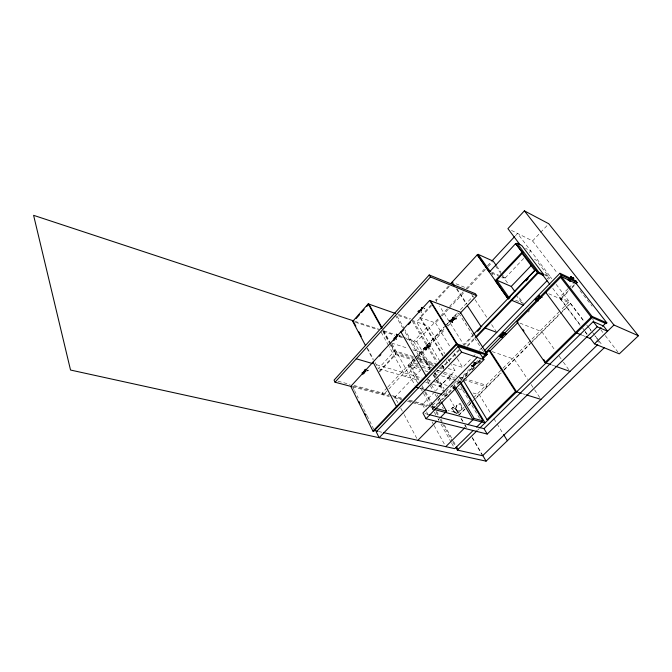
<?xml version="1.0" encoding="UTF-8"?>
<svg xmlns="http://www.w3.org/2000/svg" width="672" height="672" viewBox="0 0 672 672"><rect width="100%" height="100%" fill="white"/><g stroke="black" fill="none" stroke-linecap="round" stroke-linejoin="round"><path stroke-width="0.5" stroke-dasharray="3.36 2.52" d="M425.023 349.44L423.704 349.012C422.999 348.23 425.813 348.86 426.863 347.558C428.165 346.609 425.653 343.988 427.879 345.139L427.972 345.887L427.266 345.206L427.199 347.399C430.374 347.592 427.862 344.652 430.156 345.895C430.979 346.87 427.686 345.736 426.796 347.323C425.603 348.306 428.056 350.809 425.83 349.7L425.746 348.953L426.451 349.633L426.468 347.474C423.158 347.164 425.922 350.507 424.528 348.575M396.572 338.377L396.556 339.587M426.451 349.633L426.468 347.474M434.305 373.447L434.818 372.876M421.218 311.321C421.562 313.723 420.37 310.892 421.336 312.413M452.399 319.906L452.348 322.14L452.399 319.906L450.458 320.897L451.097 321.728M473.441 364.535L473.365 366.559L473.441 364.535L472.004 365.232M427.266 345.206L427.199 347.399M450.92 321.913L449.618 321.434C448.888 320.653 451.769 321.275 452.827 319.973C454.222 319.024 451.676 316.285 453.877 317.486L453.978 318.234L453.264 317.545L453.155 319.805C456.431 320.032 453.886 317.008 456.128 318.318L456.221 319.066L455.616 318.436L452.726 319.754C451.441 320.737 453.995 323.408 451.718 322.199L451.399 321.686L452.029 321.628M453.264 317.545L453.155 319.805M426.72 344.988L426.989 349.852M435.33 371.902L435.044 373.96L434.725 372.96M471.332 365.887L473.852 364.636C475.18 363.779 472.828 361.318 474.86 362.359L474.953 363.073L474.289 362.426L474.163 364.484L476.062 363.56L475.784 362.662L477.212 363.518L476.44 363.149L473.743 364.392C472.542 365.282 474.818 367.66 472.786 366.635L472.475 366.139L473.054 366.064M474.289 362.426L474.163 364.484M452.726 317.302L452.735 322.232M473.802 362.225L473.844 366.761M455.557 408.223L456.926 404.452L460.429 403.788L462.202 406.804L460.832 410.6L457.313 411.256L455.557 408.223L458.195 412.272L456.49 413.591L453.39 411.474L451.634 408.433L453.356 407.131L456.431 409.24L456.053 409.618L457.817 412.65M455.927 408.324L457.296 404.552L460.429 403.788M457.313 411.256L460.463 410.5L461.832 406.703L460.06 403.687M424.519 348.516L425.191 349.272M424.822 349.028L426.77 347.987M429.215 346.424L428.753 345.652M450.736 321.535L452.718 320.418M437.422 370.465L436.708 370.902M473.743 365.03L472.223 366.24L471.769 365.366M424.427 308.448L424.738 308.969M366.912 371.003L368.046 370.726L367.987 369.961M400.033 336.067C399.916 334.58 400.243 336.462 398.882 336.336M442.865 356.059L419.714 317.327L430.861 305.222M436.834 301.678L435.733 299.922L448.518 286.037M431.676 305.525L416.581 321.913L439.53 360.688M449.333 286.364L436.556 300.233L435.733 299.922M413.196 356.563L394.8 350.809L378.328 368.634L373.934 360.335M379.193 371.389L395.732 353.539L415.422 359.646M415.464 360.713L395.657 354.589L379.898 371.591L378.722 369.373M406.846 339.175L413.75 341.452L428.156 325.97L444.805 353.674M403.763 337.428L416.699 341.695L438.161 318.662M441.025 315.596L448.888 307.146M449.61 306.382L463.201 291.799M466.057 288.725L484.655 268.766M487.519 265.7L491.098 261.862M515.416 235.763L517.566 233.461L551.838 278.67M419.714 317.327L435.532 322.972L439.102 319.141M441.949 316.084L448.375 309.196M449.089 308.431L464.075 292.362M485.436 269.455L467.645 288.532L454.734 283.265M488.284 266.406L492.559 261.828M387.156 387.71L382.225 392.96L383.258 394.943L388.088 389.81M387.862 386.963L414.691 358.403M415.405 357.647L444.713 326.458M445.427 325.693L457.582 312.766M460.438 309.716L473.306 296.024M417.606 382.822L408.03 365.694L414.305 359.016M415.002 358.268L444.016 327.398M446.855 324.374L458.22 312.287L483.059 351.145M424.889 348.751L423.402 348.499M450.778 321.224L449.299 320.922M409.231 366.055L414.641 360.301M417.497 357.269L445.192 327.818M445.906 327.062L458.682 313.48M429.055 346.172L430.458 346.408M451.718 322.199L452.348 322.14M455.053 318.553L456.448 318.822M388.786 389.071L445.192 329.154M448.056 326.105L459.53 313.925M425.527 349.188L426.695 349.339M451.399 321.686L452.416 321.72M455.616 318.436L456.128 318.318M511.434 230.404L532.568 240.929L548.78 223.759M419.026 362.342L405.628 376.53L389.172 346.685M419.731 361.595L421.907 359.293L404.83 329.65M523.69 258.46L504.512 278.687L501.774 277.486M529.393 252.445L530.813 250.942L525.538 248.388M421.058 369.617L394.909 397.16L397.841 402.671M438.06 370.213L438.354 370.726M458.9 349.7L442.52 366.761L444.192 369.6L439.244 368.063M473.231 334.782L463.655 344.635L439.564 306.062M459.648 349.952L443.268 366.996L440.866 366.248M463.94 345.484L473.256 335.79M467.359 345.534L474.583 338.033M467.527 346.391L474.81 338.831M432.718 384.376L439.74 386.408L455.011 370.658L451.786 365.299M434.65 391.885L422.453 404.46L426.006 410.878M435.364 391.146L449.383 376.681L454.23 378.151M546.823 279.199L548.957 276.998L536.281 260.24L534.509 259.392M453.172 364.442L462.672 367.458L472.105 357.756M472.828 357.017L475.734 354.026M479.363 350.297L481.538 348.062M548.436 279.25L550.595 277.032L544.421 274.168M475.171 362.855L474.197 362.804M432.718 405.334L437.002 400.94M437.716 400.21L458.111 379.327L459.69 381.973M459.312 377.488L460.068 378.748L479.018 359.36M472.786 366.635L473.365 366.559M480.304 359.486L462.034 378.168L463.109 378.496M476.44 363.149L476.902 363.031M420.63 388.223L432.23 408.954L480.245 359.864M437.497 404.662L433.919 408.316L430.878 407.518M438.211 403.931L444.091 397.925M444.788 397.211L459.497 382.183M461.664 379.966L460.228 381.436L457.002 380.461L458.581 383.116M465.293 376.261L468.947 372.523M471.87 369.541L475.524 365.812M478.439 362.821L480.631 360.587M528.125 312.068L529.561 310.59M438.9 403.704L440.32 402.259M453.214 389.08L454.658 387.601M459.001 383.166L461.168 380.957M465.511 376.522L466.964 375.043M472.03 369.869L474.919 366.912M478.54 363.216L480.707 360.998M438.178 419.773L439.631 418.303M568.033 288.708L559.524 297.326L569.243 301.644L561.145 309.775M568.747 287.994L572.998 283.685M568.336 290.724L560.288 298.864L580.717 326.071M571.998 287.028L574.93 284.071M451.634 408.433L453.356 407.131M560.876 299.124L568.924 290.993M571.855 288.036L575.509 284.34M453.39 411.474L453.776 411.088L452.021 408.047M456.49 413.591L458.195 412.272M464.066 407.257L458.203 413.146L448.073 410.458M466.998 404.309L469.199 402.1M473.6 397.681L502.261 368.903M503 368.164L560.414 310.514M458.875 414.91L464.789 408.971M468.485 405.266L472.181 401.562M472.92 400.814L503.244 370.415M503.983 369.667L531.703 341.872M532.426 341.149L559.297 314.202M562.212 311.287L570.217 303.257L584.128 321.628M465.024 409.256L459.287 415.019L448.216 395.959M468.619 405.661L470.77 403.502M475.801 398.462L501.236 372.96M504.185 370.003L530.015 344.114M530.754 343.375L559.532 314.53M560.272 313.782L570.604 303.433L548.78 293.765M477.758 430.021L479.22 428.585M449.526 320.687L452.5 319.46M423.62 348.264L426.56 347.046M473.029 364.384L473.542 364.14M476.75 363.644L474.054 364.888M438.085 370.625L436.943 371.154M430.24 346.634L427.098 347.836M473.861 363.989L475.625 362.821L476.12 363.485M455.944 318.948L453.046 320.267M426.896 346.886L428.946 345.761M452.836 319.301L454.726 318.041M378.479 431.474L382.519 432.39M424.906 413.549L427.913 414.313M432.23 408.954L433.684 409.34M353.212 386.114L388.954 395.581M392.91 396.631L401.797 398.983M408.685 400.806L413.599 402.108M414.582 402.368L427.367 405.754M434.557 407.66L431.29 406.795L433.835 411.348M352.548 386.837L389.34 396.547M394.405 397.891L401.495 399.756M407.576 401.369L411.625 402.436M412.642 402.704L426.829 406.451M338.075 381.226L350.112 384.426M354.127 385.493L391.339 395.38M392.356 395.648L402.486 398.345M409.576 400.226L414.641 401.57M415.649 401.839L430.844 405.88M431.861 406.148L434.902 406.955M419.941 388.206L423.872 389.306M443.528 394.842L446.704 395.732L445.141 393.044M366.92 370.104L368.264 370.49M379.302 368.911L418.673 380.31M425.695 382.343L431.71 384.082M376.589 364.753L422.167 378.101M427.182 379.571L432.205 381.041M433.205 381.335L447.258 385.451M451.273 386.627L454.289 387.509M458.237 388.668L463.176 390.113M473.054 393.002L479.388 394.859L490.686 413.381M408.03 365.694L420.067 369.323M424.948 370.793L427.862 371.675M434.087 373.666L437.581 374.606M441.47 375.774L456.028 380.167M419.219 367.534L410.357 364.846L418.958 380.15M417.094 364.039L411.113 362.208L412.222 364.174L421.193 366.912M422.075 365.568L431.038 368.315M438.01 370.448L442.991 371.977M443.99 372.28L456.943 376.244M458.934 376.858L462.806 378.042M463.781 378.336L486.066 385.165L487.217 387.013L463.042 379.655M422.192 367.214L430.164 369.642M436.145 371.465L439.135 372.372M443.125 373.59L455.087 377.227M460.068 378.748L462.05 379.352M437.38 370.138L438.572 370.507M522.446 393.666L525.378 394.565M420.42 362.25L433.297 366.232M394.027 351.649L413.398 357.68M418.236 359.192L437.43 365.182M448.165 368.525L455.011 370.658M419.362 360.872L434.12 365.45M440.026 367.282L443.965 368.508M417.068 357.781L436.271 363.787M441.622 365.459L443.268 365.98L444.528 368.105M446.636 362.359L447.468 362.628L446.393 360.83M391.532 343.048L407.996 348.306M412.835 349.86L421.772 352.716L431.122 368.852M472.475 366.139L473.684 366.929M477.212 363.518L476.112 363.418M355.009 321.342L378.89 329.221M383.863 330.859L394.808 334.471M399.79 336.109L402.772 337.1M428.19 345.652L426.888 344.812M355.396 322.249L378.21 329.75M383.158 331.38L395.002 335.278M398.95 336.58L402.898 337.882M398.924 335.387L400.252 335.824M492.064 351.557L514.34 359.285L527.654 379.344M398.345 314.471L410.6 318.788M398.572 315.596L409.886 319.561M411.768 320.225L428.156 325.97M551.804 364.938L555.626 366.299M423.654 308.238L424.964 308.717M454.205 317.999L452.894 317.125M519.935 323.123L541.834 331.716L555.005 350.297M582.322 335.294L585.203 336.47M596.207 340.964L599.945 342.493L594.888 335.815M515.575 300.182L523.303 303.408L518.482 296.621M491.467 272L498.767 275.201M502.421 276.805L505.159 278.006L503.362 275.478M491.728 273.092L498.12 275.89M544.211 274.789L548.957 276.998M452.978 407.518L456.053 409.618M453.776 411.088L456.876 413.204M580.02 290.623L592.116 306.18M532.568 240.929L557.449 273.319M592.519 318.99L593.796 320.653M600.81 329.784L604.64 334.765M605.279 335.597L619.307 353.867M556.189 284.416L584.556 321.838M588.991 327.692L594.695 335.219M595.333 336.059L598.5 340.242M599.138 341.082L602.305 345.265M586.664 324.962L591.091 330.809M552.762 288.322L580.692 325.492M582.658 328.112L585.026 331.262M585.144 331.422L587.504 334.555M585.052 331.842L586.908 334.312M496.776 266.204L500.968 272.101M495.541 266.036L501.522 274.47M502.118 275.318L507.536 282.954M516.012 294.899L522.06 303.425M559.196 356.21L562.792 361.276M563.388 362.124L568.772 369.726M491.66 273.185L492.778 274.781M471.643 294.554L474.499 298.855M475.07 299.712L488.208 319.486M491.635 324.652L496.205 331.523M531.132 384.569L534.022 388.928M534.601 389.802L539.809 397.648M456.859 288.599L467.082 304.24M456.616 289.136L466.267 303.929M455.902 318.553L456.221 319.066M454.902 317.864L455.221 318.368M454.927 318.158L455.255 318.738M452.827 317.402L453.146 317.906M452.558 321.871L452.878 322.384M452.39 322.048L452.71 322.56M451.626 321.451L451.945 321.964M476.692 363.241L477.002 363.737M449.795 320.796L450.114 321.308M473.962 362.065L474.272 362.561M472.693 365.921L472.996 366.416M471.593 365.526L472.063 366.4M435.532 322.972L450.19 346.996M453.986 353.22L456.7 357.672M457.246 358.562L462.672 367.458M493.912 418.673L496.608 423.083M497.146 423.965L503.059 433.667M448.031 359.041L451.248 364.4M420.538 317.621L443.159 355.429M460.698 386.644L462.277 389.298M462.806 390.18L479.69 418.454M449.383 376.681L453.079 382.914M453.6 383.804L455.188 386.476M442.201 365.198L444.108 368.416M429.652 346.013L429.962 346.525M448.274 377.832L451.954 384.065M452.483 384.955L454.583 388.508M428.912 345.484L429.215 345.996M413.524 321.224L437.052 361.141M412.289 321.107L436.296 361.931M426.552 349.205L426.846 349.717M426.527 349.516L426.829 350.028M423.889 348.365L424.192 348.886M416.699 341.695L431.936 367.92M435.086 373.346L436.666 376.06M437.186 376.967L444.016 388.727M446.116 392.347L447.695 395.06M461.387 418.631L462.958 421.344M465.066 424.964L466.637 427.678M472.416 437.632L482.395 454.818M434.776 373.153L435.204 373.792M460.975 418.538L462.563 421.26M464.663 424.889L465.721 426.703M472.038 437.59L482.572 455.742M434.398 373.086L434.692 373.59M434.238 374.228L436.834 378.706M437.354 379.604L444.62 392.154M420.58 352.338L429.92 368.483M433.558 374.766L436.153 379.252M436.666 380.142L443.932 392.7M444.452 393.599L445.494 395.396M413.75 341.452L429.862 369.323M432.986 374.716L435.582 379.218M436.103 380.117L439.74 386.408M397.068 316.176L404.317 328.751M395.321 315.168L402.545 327.751M405.132 332.245L421.142 360.1M428.425 379.361L431.021 383.914M431.542 384.821L434.666 390.281M437.262 394.834L438.824 397.564M439.345 398.479L440.908 401.209M427.283 380.554L432.986 390.566M435.061 394.212L437.657 398.765M438.178 399.68L440.252 403.318M442.327 406.963L443.36 408.786M396.43 338.881L396.724 339.41M436.598 411.289L439.152 415.834M441.193 419.462L442.21 421.277M444.251 424.906L452.928 440.336M453.44 441.244L455.482 444.872M421.991 385.552L425.032 390.953M425.536 391.852L434.641 408.055M435.96 411.953L437.993 415.582M440.034 419.21L442.067 422.848M442.579 423.755L452.256 441M452.768 441.907L455.314 446.443M410.189 366.341L418.261 380.738M421.798 387.038L424.318 391.532M424.822 392.44L431.894 405.031M432.398 405.93L434.414 409.534M434.347 412.255L435.876 414.985M437.909 418.631L438.934 420.454M440.966 424.091L451.156 442.294M451.668 443.201L454.717 448.669M392.045 343.963L414.985 385.258M383.628 330.666L390.734 343.484M391.247 344.4L394.8 350.809M383.225 330.96L390.734 344.509M391.23 345.408L395.732 353.539M382.88 331.498L388.962 342.485M389.466 343.4L395.657 354.589M426.51 411.793L429.047 416.38M432.088 421.882L433.608 424.637M434.112 425.552L445.78 446.653M381.192 332.22L388.668 345.786M400.764 408.19L403.696 413.7M404.183 414.624L416.875 438.514M367.584 348.34L373.447 359.411M366.946 348.23L372.826 359.352M367.769 370.188L368.046 370.726M352.682 386.786L354.077 389.575M354.539 390.508L358.243 397.967M361.015 403.553L366.576 414.733M367.038 415.666L374.447 430.567"/><path stroke-width="1.01" d="M502.774 332.346L503.765 333.396L503.656 332.674C501.656 331.582 504.042 334.177 502.614 335.026L500.044 336.294L499.481 335.698L499.59 336.42C502.295 337.856 498.565 334.732 502.16 334.942L502.051 337.042L501.362 336.395L502.362 337.436L502.471 334.799M500.606 336.496L502.488 335.437M535.13 299.368L536.626 300.342L535.475 299.846C534.702 299.099 537.55 299.712 538.549 298.444C540.078 297.62 537.701 294.832 539.65 296.016L539.767 296.73L539.078 296.066L538.868 298.284L540.893 296.89L541.968 297.352L540.54 296.402L540.893 296.89M536.138 299.477C537.348 301.216 534.878 297.956 538.054 298.393L537.894 300.586L536.97 300.157L538.188 301.006M536.491 299.964L538.406 298.88M568.008 279.989L570.116 278.989L570.78 276.62L571.981 277.494L571.057 277.057L570.805 279.308C572.006 277.561 574.644 278.813 573.04 278.032L571.897 278.552M364.35 372.985L364.493 372.103C361.822 374.279 360.385 373.019 364.552 371.683C363.678 369.499 366.122 369.398 365.156 369.869L364.888 371.524M396.295 334.328L396.808 335.336L396.505 337.008C392.288 338.327 393.683 339.696 396.421 337.453M501.724 336.554L502.16 334.942M418.891 311.102L419.261 311.909L417.866 311.396L421.193 309.893L421.512 307.448L422.57 307.835L421.915 307.894L421.537 309.725M396.547 336.319L396.749 335.336M396.85 336.848L397.303 334.74M537.894 300.586L538.054 298.393M538.037 299.317L537.894 300.199M538.23 300.46L538.726 298.738L540.708 297.83M503.412 333.228L502.925 334.866L503.084 332.741L503.765 333.396M570.091 281.534L570.646 279.77L573.409 278.502M538.784 295.638L539.431 296.545L538.868 298.284M505.999 333.917L504.571 333.018L505.999 333.917L502.799 335.294L502.522 337.268M499.724 335.798L502.286 334.53L502.606 332.514M570.78 276.62L571.427 277.536L570.805 279.308M535.357 299.132L538.196 297.956L538.608 295.814M569.839 281.324L569.957 279.434L569.629 280.375M569.906 280.384L570.276 279.292M504.899 333.505L502.925 334.866M365.467 345.45L352.724 321.367L368.214 303.87L395.514 313.48M356.101 318.57L359.453 314.782M361.469 312.505L364.148 309.473M366.836 306.449L368.903 304.114L382.108 327.919M460.244 313.169L476.725 295.655L475.448 293.74L429.223 274.974L334.06 380.159L335.051 382.217L351.557 386.576M335.051 382.217L430.466 276.948L476.725 295.655M396.589 334.858L397.824 335.026L397.53 334.496M419.118 311.195L419.261 311.909M482.882 358.781L487.259 354.304L460.11 311.959L429.66 300.426L350.784 386.375L372.952 431.122L373.741 431.298L457.195 344.022L430.408 300.712M362.788 374.338L366.139 370.692M379.47 356.177L380.89 354.631M393.649 340.738L395.766 338.428M402.31 331.304L403.712 329.776M408.484 324.584L410.6 322.274M450.652 283.718L477.196 254.898L477.994 255.259M478.111 254.335L477.473 255.024L489.376 272.068L490.031 271.37L478.111 254.335L493.189 261.148L496.18 265.364M590.125 338.05L594.485 343.846L619.307 353.867L638.4 335.756L548.78 223.759L524.387 210.848L507.923 228.656L519.884 244.574M491.812 261.089L514.702 236.527M538.188 273.042L515.634 243.583L489.376 272.068M516.424 243.97L517.104 243.247L521.816 245.54L543.631 274.512L542.926 275.234L537.466 272.714L535.433 269.993L473.785 334.076M495.482 280.82L496.667 280.342L522.883 252.588L522.085 252.21L495.205 280.694L508.049 298.813L477.196 254.898M372.952 431.122L456.439 343.762L487.259 354.304M522.06 253.453L534.702 270.388L508.813 297.36L496.801 280.199L511.249 286.44L531.275 265.474M483.941 359.629L480.404 354.052L458.069 346.466L376.253 431.869L379.168 437.707L461.572 352.136L483.941 359.629L426.023 418.723L422.906 413.036L477.49 357.042M477.548 331.321L480.413 328.339M510.023 297.52L508.578 299.032L495.734 280.652M525.991 280.904L528.167 278.636M475.306 337.277L537.466 272.714M476.272 337.319L538.885 272.311L543.631 274.512M482.261 347.315L547 280.728M483.823 351.338L559.952 273.277L575.837 280.812L577.231 282.601L576.089 283.76M499.59 336.42L500.044 336.294M502.933 333.01L503.983 333.169M538.961 296.302L540.002 296.495M499.262 335.924L500.926 336.68M485.57 352.649L561.355 275.092L577.231 282.601M502.194 336.773L501.144 336.622L501.69 336.882M486.15 353.506L489.073 350.515L490.132 350.885L516.6 391.852M504.428 333.908L505.672 333.43M550.847 364.602L545.026 362.527L516.995 321.964L561.364 276.587L576.248 283.601L606.858 322.879L606.077 323.635L591.175 317.134L560.624 277.351M539.994 297.511L541.615 296.873M482.42 357.638L485.31 354.682M490.132 350.885L518.028 322.375L516.995 321.964M568.378 280.468L570.486 279.46L571.15 277.099L571.981 277.494M572.821 278.275L572.468 277.427L573.88 278.393M573.04 278.032L573.51 277.922M417.85 440.353L436.724 421.243M440.353 417.572L446.628 411.222L441.428 402.116M573.712 282.971L575.837 280.812M445.78 446.653L464.898 427.686M467.838 424.771L474.155 418.505L482.975 420.84L476.683 427.031M473.021 430.643L454.717 448.669L383.527 432.617M463.092 379.932L487.015 419.572L515.533 391.524L521.472 393.364M545.026 362.527L591.965 316.352L606.858 322.879M455.826 447.35L457.355 450.08L477.028 430.744M479.951 427.871L592.192 317.57M428.912 414.574L483.991 428.66L593.258 321.602L603.582 326.063L607.555 331.204L597.232 326.785L593.258 321.602M426.023 418.723L487.208 434.053L597.232 326.785M590.008 338.436L601.062 327.684M602.54 326.248L605.489 323.383M594.485 343.846L613.956 325.013L638.4 335.756M597.694 344.66L482.572 455.742L457.355 450.08M354.01 321.014L33.6 215.334L70.535 370.037L486.074 461.152L604.212 347.768M421.092 310.355L419.084 311.38L419.429 311.724M363.72 371.414L364.283 371.154M395.64 336.748L396.211 336.487M420.302 309.632L421.193 309.893M502.597 334.379L504.403 333.186L504.907 333.85M570.436 278.83L572.3 277.603M538.516 297.805L540.372 296.579L540.884 297.251M374.447 430.567L377.471 431.248M397.244 406.72L396.463 406.518L373.027 362.132M434.112 409.45L485.066 422.839L460.765 382.334M435.641 408.316L446.628 411.222M487.015 419.572L488.099 419.866M416.01 387.097L418.958 387.929M424.855 389.584L441.563 394.288M356.278 358.798L372.658 363.594M426.678 375.942L425.905 375.707L400.848 331.817L401.612 332.069M526.352 394.867L540.968 399.395M352.724 321.367L353.413 321.594L355.858 326.206M456.422 344.828L486.494 355.085M555.626 366.299L569.974 371.414M501.472 337.109L502.362 337.436M481.849 326.844L481.026 326.542L467.401 305.668M484.646 327.886L496.776 332.388M581.356 334.9L575.526 332.522L545.84 292.471M586.16 336.865L590.596 338.68M452.886 282.509L452.071 282.181L454.348 285.659M511.333 300.174L523.27 305.138M536.97 300.157L537.835 300.527M535.433 269.993L536.147 270.329M524.387 210.848L613.956 325.013M573.275 278.158L573.644 278.628M572.468 277.427L572.838 277.906M570.604 276.797L570.973 277.276M570.116 278.989L570.646 279.77M559.952 273.277L561.355 275.092M561.364 276.587L591.965 316.352M542.926 275.234L549.688 284.231M517.104 243.247L538.885 272.311M515.634 243.583L522.085 252.21M541.388 297.108L541.741 297.587M541.145 296.982L541.498 297.469M538.196 297.956L538.549 298.444M535.584 299.25L535.937 299.729M511.249 286.44L514.861 291.53M482.16 261.223L483.949 263.777M522.808 329.272L524 330.994M543.682 359.444L544.874 361.175M505.453 333.656L505.781 334.144M505.201 333.547L505.529 334.034M502.286 334.53L502.799 335.294M500.43 336.353L500.758 336.848M499.481 335.698L499.808 336.193M489.073 350.515L515.533 391.524M429.223 274.974L430.466 276.948M429.66 300.426L456.439 343.762M458.069 346.466L461.572 352.136M503.597 434.549L507.36 440.714M422.251 307.314L422.57 307.835M460.748 383.746L482.975 420.84M483.991 428.66L487.208 434.053M455.708 387.358L474.155 418.505M454.583 388.508L472.987 419.672M482.924 455.725L486.074 461.152M396.463 334.144L396.757 334.673M456.498 446.687L458.027 449.408M368.214 303.87L381.721 328.255M358.789 331.741L361.234 336.353M365.803 369.793L365.526 369.256L365.593 370.02M362.914 373.397L362.636 372.859L362.754 373.565M358.949 401.486L359.873 403.351M364.963 413.599L365.887 415.464"/></g></svg>
